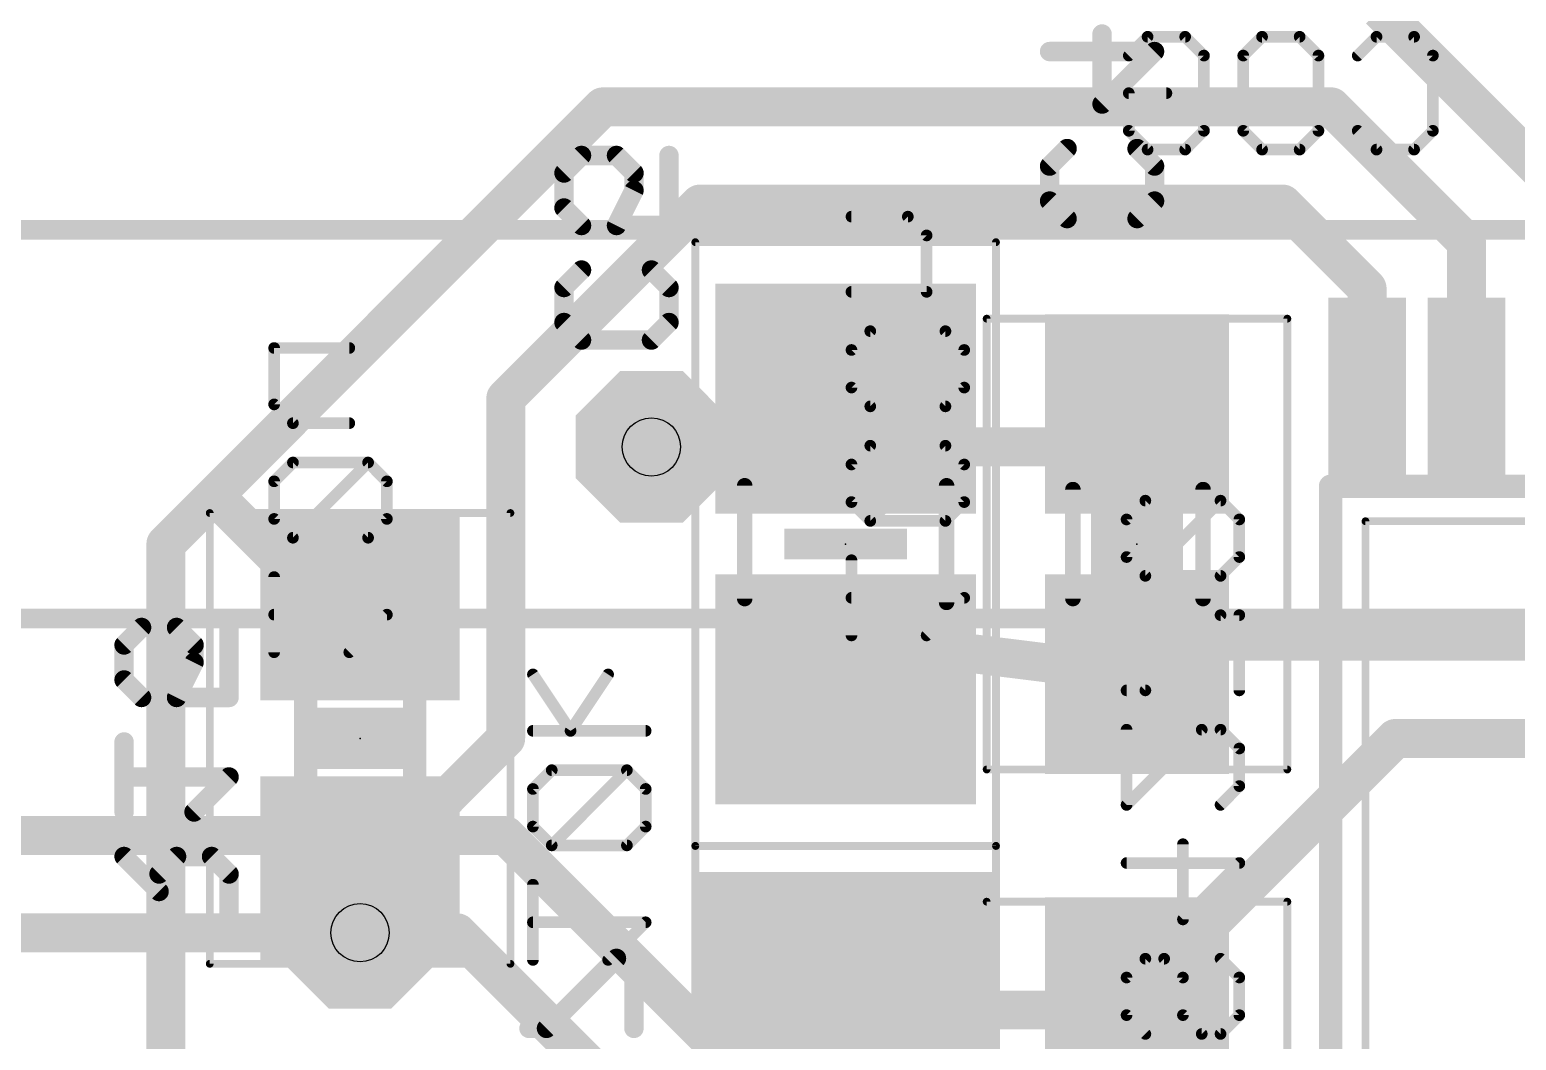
# Model space of a CAD drawing. Extents: x -0.1 to 85.2, y -25.2 to 58.4.
# Drawn here: x 21.33 to 31.05, y 26.6 to 33.21 of the extents above; entities that cross this region are included whole.
import ezdxf

# ---------------------------------------------------------------- set-up
doc = ezdxf.new("R2010")
doc.units = 0
for name, color, linetype in [('1', 22, 'CONTINUOUS'), ('16', 175, 'CONTINUOUS'), ('18', 82, 'CONTINUOUS'), ('22', 253, 'CONTINUOUS'), ('24', 7, 'CONTINUOUS'), ('26', 253, 'CONTINUOUS'), ('28', 253, 'CONTINUOUS'), ('29', 253, 'CONTINUOUS'), ('30', 253, 'CONTINUOUS'), ('32', 253, 'CONTINUOUS'), ('36', 253, 'CONTINUOUS'), ('40', 175, 'CONTINUOUS'), ('44', 253, 'CONTINUOUS'), ('49', 253, 'CONTINUOUS'), ('52', 253, 'CONTINUOUS')]:
    doc.layers.add(name, color=color, linetype=linetype)

# ---------------------------------------------------------------- blocks, each defined once
blk = doc.blocks.new('RECT')
blk.add_solid([(-0.5, -0.5), (0.5, -0.5), (-0.5, 0.5), (0.5, 0.5)])
blk = doc.blocks.new('OCTAGONV')
at = {"const_width": 0.5}
blk.add_lwpolyline([(-0.25, -0.1036), (-0.25, 0.1036), (-0.1036, 0.25), (0.1036, 0.25), (0.25, 0.1036), (0.25, -0.1036), (0.1036, -0.25), (-0.1036, -0.25), (-0.25, -0.1036), (-0.25, 0.1036)], dxfattribs=at)

msp = doc.modelspace()

# ---------------------------------------------------------------- linework, layer by layer
at = {"layer": '1', "const_width": 0.254}
for points in [[(24.4475, 27.94), (0, 27.94)], [(28.2575, 24.13), (24.4475, 27.94)], [(24.13, 27.305), (0, 27.305)], [(27.94, 23.495), (24.13, 27.305)]]:
    msp.add_lwpolyline(points, dxfattribs=at)
at = {"layer": '1', "const_width": 0.127}
for points in [[(24.4924, 27.9849, 1), (24.4026, 27.8951)], [(24.4475, 27.8765, 1), (24.4475, 28.0035)], [(24.1749, 27.3499, 1), (24.0851, 27.2601)], [(24.13, 27.2415, 1), (24.13, 27.3685)]]:
    msp.add_lwpolyline(points, format="xyb", dxfattribs=at)
at = {"layer": '16', "const_width": 0.254}
for points in [[(31.38, 32.12), (30.1625, 33.3375)], [(25.0825, 32.7025), (22.5425, 30.1625)], [(29.845, 32.7025), (25.0825, 32.7025)], [(30.73, 31.8175), (29.845, 32.7025)], [(25.7175, 32.0675), (24.4475, 30.7975)], [(29.5275, 32.0675), (25.7175, 32.0675)], [(30.08, 31.515), (29.5275, 32.0675)], [(30.73, 30.8578), (30.73, 31.8175)], [(30.08, 30.8578), (30.08, 31.515)], [(24.4475, 30.7975), (24.4475, 28.575)], [(26.355, 30.48), (26.67, 30.795)], [(26.985, 30.48), (26.67, 30.795)], [(28.36, 30.48), (28.575, 30.695)], [(25.4, 30.48), (26.355, 30.48)], [(28.36, 30.48), (26.985, 30.48)], [(22.5425, 30.1625), (22.225, 29.845)], [(23.48, 29.225), (22.5425, 30.1625)], [(22.225, 29.845), (22.225, 24.765)], [(23.495, 29.425), (23.48, 29.225)], [(26.97, 29.195), (26.67, 28.895)], [(28.575, 28.995), (26.97, 29.195)], [(28.79, 29.21), (28.575, 28.995)], [(31.75, 29.21), (28.79, 29.21)], [(23.7975, 27.925), (24.4475, 28.575)], [(30.265, 28.575), (28.575, 26.885)], [(32.385, 28.575), (30.265, 28.575)], [(23.495, 27.725), (23.7975, 27.925)], [(23.495, 27.725), (23.495, 27.305)], [(26.67, 26.8), (28.49, 26.8)], [(28.49, 26.8), (28.575, 26.885)]]:
    msp.add_lwpolyline(points, dxfattribs=at)
at = {"layer": '16', "const_width": 0.127}
for points in [[(25.0825, 32.766, 1), (25.0825, 32.639)], [(25.1274, 32.6576, 1), (25.0376, 32.7474)], [(29.8899, 32.7474, 1), (29.8001, 32.6576)], [(29.845, 32.639, 1), (29.845, 32.766)], [(25.7175, 32.131, 1), (25.7175, 32.004)], [(25.7624, 32.0226, 1), (25.6726, 32.1124)], [(29.5724, 32.1124, 1), (29.4826, 32.0226)], [(29.5275, 32.004, 1), (29.5275, 32.131)], [(30.7935, 31.8175, 1), (30.6665, 31.8175)], [(30.6851, 31.7726, 1), (30.7749, 31.8624)], [(30.1435, 31.515, 1), (30.0165, 31.515)], [(30.0351, 31.4701, 1), (30.1249, 31.5599)], [(24.511, 30.7975, 1), (24.384, 30.7975)], [(26.7149, 30.8399, 1), (26.6251, 30.7501)], [(26.7149, 30.7501, 1), (26.6251, 30.8399)], [(30.0165, 30.8578, 1), (30.1435, 30.8578)], [(30.6665, 30.8578, 1), (30.7935, 30.8578)], [(24.4026, 30.8424, 1), (24.4924, 30.7526)], [(28.6199, 30.6501, 1), (28.5301, 30.7399)], [(25.4, 30.5435, 1), (25.4, 30.4165)], [(26.3101, 30.5249, 1), (26.3999, 30.4351)], [(26.355, 30.4165, 1), (26.355, 30.5435)], [(26.985, 30.5435, 1), (26.985, 30.4165)], [(26.9401, 30.4351, 1), (27.0299, 30.5249)], [(28.3151, 30.5249, 1), (28.4049, 30.4351)], [(28.36, 30.4165, 1), (28.36, 30.5435)], [(22.5874, 30.2074, 1), (22.4976, 30.1176)], [(22.4976, 30.2074, 1), (22.5874, 30.1176)], [(22.5874, 30.1176, 1), (22.4976, 30.2074)], [(22.2885, 29.845, 1), (22.1615, 29.845)], [(22.1801, 29.8899, 1), (22.2699, 29.8001)], [(23.5583, 29.4203, 1), (23.4317, 29.4297)], [(23.4167, 29.2297, 1), (23.5433, 29.2203)], [(23.4351, 29.1801, 1), (23.5249, 29.2699)], [(26.9779, 29.258, 1), (26.9621, 29.132)], [(27.0149, 29.1501, 1), (26.9251, 29.2399)], [(28.79, 29.2735, 1), (28.79, 29.1465)], [(28.8349, 29.1651, 1), (28.7451, 29.2549)], [(28.5301, 29.0399, 1), (28.6199, 28.9501)], [(28.5671, 28.932, 1), (28.5829, 29.058)], [(26.6251, 28.9399, 1), (26.7149, 28.8501)], [(24.4924, 28.5301, 1), (24.4026, 28.6199)], [(30.265, 28.6385, 1), (30.265, 28.5115)], [(30.3099, 28.5301, 1), (30.2201, 28.6199)], [(24.384, 28.575, 1), (24.511, 28.575)], [(23.7526, 27.9699, 1), (23.8424, 27.8801)], [(23.8325, 27.872, 1), (23.7625, 27.978)], [(23.5585, 27.725, 1), (23.4315, 27.725)], [(23.46, 27.778, 1), (23.53, 27.672)], [(23.4315, 27.305, 1), (23.5585, 27.305)], [(26.67, 26.8635, 1), (26.67, 26.7365)], [(28.49, 26.7365, 1), (28.49, 26.8635)], [(28.5301, 26.9299, 1), (28.6199, 26.8401)], [(28.6199, 26.8401, 1), (28.5301, 26.9299)], [(28.4451, 26.8449, 1), (28.5349, 26.7551)]]:
    msp.add_lwpolyline(points, format="xyb", dxfattribs=at)
at = {"layer": '22'}
for points, const_width in [([(29.8404, 30.2228), (29.8404, 25.6572)], 0.1524), ([(29.8404, 30.2228), (37.4696, 30.2228)], 0.1524), ([(30.069, 29.9942), (30.069, 25.8858)], 0.0508), ([(30.069, 29.9942), (37.241, 29.9942)], 0.0508)]:
    msp.add_lwpolyline(points, dxfattribs=dict(at, const_width=const_width))
for points, const_width in [([(29.8785, 30.2228, 1), (29.8023, 30.2228)], 0.0762), ([(29.8404, 30.2609, 1), (29.8404, 30.1847)], 0.0762), ([(30.0817, 29.9942, 1), (30.0563, 29.9942)], 0.0254), ([(30.069, 30.0069, 1), (30.069, 29.9815)], 0.0254)]:
    msp.add_lwpolyline(points, format="xyb", dxfattribs=dict(at, const_width=const_width))
at = {"layer": '24'}
for p in [(26.67, 29.845), (28.575, 29.845), (23.495, 28.575)]:
    msp.add_point(p, dxfattribs=at)
at = {"layer": '26', "const_width": 0.127}
for points in [[(28.3467, 32.7207), (28.3467, 33.1783)], [(28.0035, 33.0639), (28.6899, 33.0639)], [(28.6899, 33.0639), (28.3467, 32.7207)], [(28.0035, 32.3154), (28.1179, 32.4298)], [(28.5755, 32.4298), (28.6899, 32.3154)], [(24.9429, 32.3845), (24.8285, 32.2701)], [(25.1717, 32.3845), (24.9429, 32.3845)], [(25.2861, 32.2701), (25.1717, 32.3845)], [(25.5149, 32.3845), (25.5149, 31.9269)], [(28.0035, 32.0866), (28.0035, 32.3154)], [(28.6899, 32.3154), (28.6899, 32.0866)], [(24.8285, 32.2701), (24.8285, 32.0413)], [(25.2861, 32.1557), (25.2861, 32.2701)], [(25.1717, 31.9269), (25.2861, 32.1557)], [(24.8285, 32.0413), (24.9429, 31.9269)], [(28.1179, 31.9723), (28.0035, 32.0866)], [(28.6899, 32.0866), (28.5755, 31.9723)], [(25.5149, 31.9269), (25.1717, 31.9269)], [(28.5755, 31.9723), (28.1179, 31.9723)], [(24.8285, 31.5217), (24.9429, 31.6361)], [(25.4005, 31.6361), (25.5149, 31.5217)], [(24.8285, 31.2929), (24.8285, 31.5217)], [(25.5149, 31.5217), (25.5149, 31.2929)], [(24.9429, 31.1785), (24.8285, 31.2929)], [(25.5149, 31.2929), (25.4005, 31.1785)], [(25.4005, 31.1785), (24.9429, 31.1785)], [(22.0663, 29.3002), (21.952, 29.1858)], [(22.2951, 29.3002), (22.0663, 29.3002)], [(22.4095, 29.1858), (22.2951, 29.3002)], [(22.6383, 29.3002), (22.6383, 28.8426)], [(21.952, 29.1858), (21.952, 28.957)], [(22.4095, 29.0714), (22.4095, 29.1858)], [(22.2951, 28.8426), (22.4095, 29.0714)], [(21.952, 28.957), (22.0663, 28.8426)], [(22.6383, 28.8426), (22.2951, 28.8426)], [(21.952, 28.0942), (21.952, 28.5518)], [(22.6383, 28.323), (21.952, 28.323)], [(22.4095, 28.0942), (22.6383, 28.323)], [(22.1807, 27.5745), (21.952, 27.8033)], [(22.2951, 27.8033), (22.1807, 27.6889)], [(22.5239, 27.8033), (22.2951, 27.8033)], [(22.6383, 27.6889), (22.5239, 27.8033)], [(22.1807, 27.6889), (22.1807, 27.3458)], [(22.6383, 27.3458), (22.6383, 27.6889)], [(21.952, 27.3458), (22.6383, 27.3458)], [(25.1714, 27.1377), (24.7138, 26.6801)], [(25.2858, 27.1377), (25.1714, 27.1377)], [(25.2858, 26.6801), (25.2858, 27.1377)], [(24.7138, 26.6801), (24.5995, 26.6801)]]:
    msp.add_lwpolyline(points, dxfattribs=at)
at = {"layer": '26', "const_width": 0.0635}
for points in [[(28.3784, 33.1783, 1), (28.3149, 33.1783)], [(28.0035, 33.0956, 1), (28.0035, 33.0321)], [(28.7123, 33.0414, 1), (28.6674, 33.0863)], [(28.6899, 33.0321, 1), (28.6899, 33.0956)], [(28.3242, 32.7431, 1), (28.3691, 32.6982)], [(28.3149, 32.7207, 1), (28.3784, 32.7207)], [(28.1403, 32.4074, 1), (28.0954, 32.4523)], [(28.5979, 32.4523, 1), (28.553, 32.4074)], [(24.9429, 32.4163, 1), (24.9429, 32.3528)], [(24.9653, 32.3621, 1), (24.9204, 32.407)], [(25.1941, 32.407, 1), (25.1492, 32.3621)], [(25.1717, 32.3528, 1), (25.1717, 32.4163)], [(25.5466, 32.3845, 1), (25.4831, 32.3845)], [(27.981, 32.3379, 1), (28.026, 32.293)], [(28.0353, 32.3154, 1), (27.9718, 32.3154)], [(28.7216, 32.3154, 1), (28.6581, 32.3154)], [(28.6674, 32.293, 1), (28.7123, 32.3379)], [(24.806, 32.2926, 1), (24.851, 32.2477)], [(24.8603, 32.2701, 1), (24.7968, 32.2701)], [(25.3178, 32.2701, 1), (25.2543, 32.2701)], [(25.2636, 32.2477, 1), (25.3085, 32.2926)], [(25.2543, 32.1557, 1), (25.3178, 32.1557)], [(25.3145, 32.1415, 1), (25.2577, 32.1699)], [(24.851, 32.0638, 1), (24.806, 32.0189)], [(28.026, 32.1091, 1), (27.981, 32.0642)], [(27.9718, 32.0866, 1), (28.0353, 32.0866)], [(28.6581, 32.0866, 1), (28.7216, 32.0866)], [(28.7123, 32.0642, 1), (28.6674, 32.1091)], [(24.7968, 32.0413, 1), (24.8603, 32.0413)], [(24.9204, 31.9045, 1), (24.9653, 31.9494)], [(25.1717, 31.9587, 1), (25.1717, 31.8952)], [(25.5149, 31.8952, 1), (25.5149, 31.9587)], [(28.1179, 32.004, 1), (28.1179, 31.9405)], [(28.0954, 31.9498, 1), (28.1403, 31.9947)], [(28.553, 31.9947, 1), (28.5979, 31.9498)], [(28.5755, 31.9405, 1), (28.5755, 32.004)], [(25.1433, 31.9411, 1), (25.2001, 31.9127)], [(25.4831, 31.9269, 1), (25.5466, 31.9269)], [(24.9653, 31.6136, 1), (24.9204, 31.6585)], [(25.4229, 31.6585, 1), (25.378, 31.6136)], [(24.806, 31.5441, 1), (24.851, 31.4992)], [(24.8603, 31.5217, 1), (24.7968, 31.5217)], [(25.5466, 31.5217, 1), (25.4831, 31.5217)], [(25.4924, 31.4992, 1), (25.5373, 31.5441)], [(24.851, 31.3153, 1), (24.806, 31.2704)], [(24.7968, 31.2929, 1), (24.8603, 31.2929)], [(25.4831, 31.2929, 1), (25.5466, 31.2929)], [(25.5373, 31.2704, 1), (25.4924, 31.3153)], [(24.9429, 31.2103, 1), (24.9429, 31.1468)], [(24.9204, 31.156, 1), (24.9653, 31.201)], [(25.378, 31.201, 1), (25.4229, 31.156)], [(25.4005, 31.1468, 1), (25.4005, 31.2103)], [(22.0663, 29.3319, 1), (22.0663, 29.2684)], [(22.0888, 29.2777, 1), (22.0439, 29.3226)], [(22.3176, 29.3226, 1), (22.2727, 29.2777)], [(22.2951, 29.2684, 1), (22.2951, 29.3319)], [(22.6701, 29.3002, 1), (22.6066, 29.3002)], [(21.9837, 29.1858, 1), (21.9202, 29.1858)], [(21.9295, 29.2082, 1), (21.9744, 29.1633)], [(22.4413, 29.1858, 1), (22.3778, 29.1858)], [(22.3871, 29.1633, 1), (22.432, 29.2082)], [(22.3778, 29.0714, 1), (22.4413, 29.0714)], [(22.4379, 29.0572, 1), (22.3811, 29.0856)], [(21.9744, 28.9794, 1), (21.9295, 28.9345)], [(21.9202, 28.957, 1), (21.9837, 28.957)], [(22.0439, 28.8201, 1), (22.0888, 28.865)], [(22.2951, 28.8743, 1), (22.2951, 28.8108)], [(22.2667, 28.8568, 1), (22.3235, 28.8284)], [(22.6066, 28.8426, 1), (22.6701, 28.8426)], [(22.6383, 28.8108, 1), (22.6383, 28.8743)], [(21.9837, 28.5518, 1), (21.9202, 28.5518)], [(21.952, 28.3547, 1), (21.952, 28.2912)], [(22.6608, 28.3005, 1), (22.6159, 28.3454)], [(22.6383, 28.2912, 1), (22.6383, 28.3547)], [(21.9202, 28.0942, 1), (21.9837, 28.0942)], [(22.3871, 28.1166, 1), (22.432, 28.0717)], [(21.9744, 27.8258, 1), (21.9295, 27.7809)], [(22.2951, 27.8351, 1), (22.2951, 27.7716)], [(22.3176, 27.7809, 1), (22.2727, 27.8258)], [(22.5464, 27.8258, 1), (22.5015, 27.7809)], [(22.5239, 27.7716, 1), (22.5239, 27.8351)], [(22.2125, 27.6889, 1), (22.149, 27.6889)], [(22.1583, 27.7114, 1), (22.2032, 27.6665)], [(22.6701, 27.6889, 1), (22.6066, 27.6889)], [(22.6159, 27.6665, 1), (22.6608, 27.7114)], [(22.1583, 27.5521, 1), (22.2032, 27.597)], [(21.952, 27.3775, 1), (21.952, 27.314)], [(22.149, 27.3458, 1), (22.2125, 27.3458)], [(22.6066, 27.3458, 1), (22.6701, 27.3458)], [(22.6383, 27.314, 1), (22.6383, 27.3775)], [(25.1714, 27.1694, 1), (25.1714, 27.1059)], [(25.1939, 27.1152, 1), (25.149, 27.1601)], [(25.3176, 27.1377, 1), (25.2541, 27.1377)], [(25.2858, 27.1059, 1), (25.2858, 27.1694)], [(24.5995, 26.7118, 1), (24.5995, 26.6483)], [(24.6914, 26.7025, 1), (24.7363, 26.6576)], [(24.7138, 26.6483, 1), (24.7138, 26.7118)], [(25.2541, 26.6801, 1), (25.3176, 26.6801)]]:
    msp.add_lwpolyline(points, format="xyb", dxfattribs=at)
at = {"layer": '28', "const_width": 0.0762}
for points in [[(28.5215, 33.0375), (28.6444, 33.1603)], [(28.6444, 33.1603), (28.8901, 33.1603)], [(28.8901, 33.1603), (29.013, 33.0375)], [(29.2699, 33.0375), (29.3928, 33.1603)], [(29.3928, 33.1603), (29.6385, 33.1603)], [(29.6385, 33.1603), (29.7614, 33.0375)], [(30.0183, 33.0375), (30.1412, 33.1603)], [(30.1412, 33.1603), (30.387, 33.1603)], [(30.387, 33.1603), (30.5098, 33.0375)], [(29.013, 33.0375), (29.013, 32.546)], [(29.2699, 32.546), (29.2699, 33.0375)], [(29.7614, 33.0375), (29.7614, 32.546)], [(30.5098, 33.0375), (30.5098, 32.546)], [(28.5215, 32.546), (28.5215, 32.7917)], [(28.5215, 32.7917), (28.7673, 32.7917)], [(28.6444, 32.4231), (28.5215, 32.546)], [(29.013, 32.546), (28.8901, 32.4231)], [(29.3928, 32.4231), (29.2699, 32.546)], [(29.7614, 32.546), (29.6385, 32.4231)], [(30.1412, 32.4231), (30.0183, 32.546)], [(30.5098, 32.546), (30.387, 32.4231)], [(28.8901, 32.4231), (28.6444, 32.4231)], [(29.6385, 32.4231), (29.3928, 32.4231)], [(30.387, 32.4231), (30.1412, 32.4231)], [(27.0767, 31.9848), (26.7081, 31.9848)], [(27.1996, 31.862), (27.0767, 31.9848)], [(27.1996, 31.4933), (27.1996, 31.862)], [(26.7081, 31.4933), (27.1996, 31.4933)], [(26.831, 31.2364), (26.7081, 31.1135)], [(27.3225, 31.2364), (26.831, 31.2364)], [(26.831, 30.7449), (27.3225, 31.2364)], [(27.4453, 31.1135), (27.3225, 31.2364)], [(22.9331, 30.7578), (22.9331, 31.1264)], [(22.9331, 31.1264), (23.4246, 31.1264)], [(26.7081, 31.1135), (26.7081, 30.8678)], [(27.4453, 30.8678), (27.4453, 31.1135)], [(26.7081, 30.8678), (26.831, 30.7449)], [(27.3225, 30.7449), (27.4453, 30.8678)], [(23.056, 30.6349), (22.9331, 30.7578)], [(26.831, 30.7449), (27.3225, 30.7449)], [(23.4246, 30.6349), (23.056, 30.6349)], [(26.831, 30.488), (26.7081, 30.3651)], [(27.3225, 30.488), (26.831, 30.488)], [(26.831, 29.9965), (27.3225, 30.488)], [(27.4453, 30.3651), (27.3225, 30.488)], [(23.056, 30.378), (22.9331, 30.2551)], [(23.5475, 30.378), (23.056, 30.378)], [(23.056, 29.8865), (23.5475, 30.378)], [(23.6703, 30.2551), (23.5475, 30.378)], [(26.7081, 30.3651), (26.7081, 30.1194)], [(27.4453, 30.1194), (27.4453, 30.3651)], [(22.9331, 30.2551), (22.9331, 30.0094)], [(23.6703, 30.0094), (23.6703, 30.2551)], [(26.7081, 30.1194), (26.831, 29.9965)], [(27.3225, 29.9965), (27.4453, 30.1194)], [(28.6298, 30.1289), (28.5069, 30.006)], [(29.1213, 30.1289), (28.6298, 30.1289)], [(28.6298, 29.6374), (29.1213, 30.1289)], [(29.2441, 30.006), (29.1213, 30.1289)], [(22.9331, 30.0094), (23.056, 29.8865)], [(23.5475, 29.8865), (23.6703, 30.0094)], [(28.5069, 30.006), (28.5069, 29.7602)], [(29.2441, 29.7602), (29.2441, 30.006)], [(26.831, 29.9965), (27.3225, 29.9965)], [(23.056, 29.8865), (23.5475, 29.8865)], [(26.7081, 29.2481), (26.7081, 29.7396)], [(28.5069, 29.7602), (28.6298, 29.6374)], [(29.1213, 29.6374), (29.2441, 29.7602)], [(22.9331, 29.1381), (22.9331, 29.6296)], [(28.6298, 29.6374), (29.1213, 29.6374)], [(27.4453, 29.4938), (26.7081, 29.4938)], [(27.1996, 29.2481), (27.4453, 29.4938)], [(23.6703, 29.3838), (22.9331, 29.3838)], [(23.4246, 29.1381), (23.6703, 29.3838)], [(29.1213, 29.3804), (28.6298, 28.889)], [(29.2441, 29.3804), (29.1213, 29.3804)], [(29.2441, 28.889), (29.2441, 29.3804)], [(24.6253, 28.993), (24.871, 28.6244)], [(24.871, 28.6244), (25.1168, 28.993)], [(28.6298, 28.889), (28.5069, 28.889)], [(24.6253, 28.6244), (25.3625, 28.6244)], [(28.5069, 28.632), (28.5069, 28.1405)], [(28.5069, 28.1405), (28.9984, 28.632)], [(28.9984, 28.632), (29.1213, 28.632)], [(29.1213, 28.632), (29.2441, 28.5092)], [(29.2441, 28.5092), (29.2441, 28.2634)], [(24.7482, 28.3675), (24.6253, 28.2446)], [(25.2397, 28.3675), (24.7482, 28.3675)], [(24.7482, 27.876), (25.2397, 28.3675)], [(25.3625, 28.2446), (25.2397, 28.3675)], [(29.2441, 28.2634), (29.1213, 28.1405)], [(24.6253, 28.2446), (24.6253, 27.9989)], [(25.3625, 27.9989), (25.3625, 28.2446)], [(24.6253, 27.9989), (24.7482, 27.876)], [(25.2397, 27.876), (25.3625, 27.9989)], [(24.7482, 27.876), (25.2397, 27.876)], [(28.8755, 27.3921), (28.8755, 27.8836)], [(28.5069, 27.7607), (29.2441, 27.7607)], [(29.2441, 27.7607), (28.8755, 27.3921)], [(24.6253, 27.1276), (24.6253, 27.6191)], [(25.3625, 27.3733), (24.6253, 27.3733)], [(25.1168, 27.1276), (25.3625, 27.3733)], [(28.6298, 27.1352), (28.5069, 27.0123)], [(28.7526, 27.1352), (28.6298, 27.1352)], [(28.8755, 27.0123), (28.7526, 27.1352)], [(29.1213, 27.1352), (29.2441, 27.0123)], [(28.5069, 27.0123), (28.5069, 26.7666)], [(28.8755, 26.7666), (28.8755, 27.0123)], [(29.2441, 27.0123), (29.2441, 26.7666)], [(28.5069, 26.7666), (28.6298, 26.6437)], [(28.9984, 26.6437), (28.8755, 26.7666)], [(29.2441, 26.7666), (29.1213, 26.6437)], [(29.1213, 26.6437), (28.9984, 26.6437)]]:
    msp.add_lwpolyline(points, dxfattribs=at)
at = {"layer": '28', "const_width": 0.0381}
for points in [[(28.6444, 33.1794, 1), (28.6444, 33.1413)], [(28.6578, 33.1469, 1), (28.6309, 33.1738)], [(28.9036, 33.1738, 1), (28.8767, 33.1469)], [(28.8901, 33.1413, 1), (28.8901, 33.1794)], [(29.3928, 33.1794, 1), (29.3928, 33.1413)], [(29.4063, 33.1469, 1), (29.3793, 33.1738)], [(29.652, 33.1738, 1), (29.6251, 33.1469)], [(29.6385, 33.1413, 1), (29.6385, 33.1794)], [(30.1412, 33.1794, 1), (30.1412, 33.1413)], [(30.1547, 33.1469, 1), (30.1277, 33.1738)], [(30.4004, 33.1738, 1), (30.3735, 33.1469)], [(30.387, 33.1413, 1), (30.387, 33.1794)], [(28.508, 33.0509, 1), (28.535, 33.024)], [(29.032, 33.0375, 1), (28.9939, 33.0375)], [(28.9995, 33.024, 1), (29.0265, 33.0509)], [(29.289, 33.0375, 1), (29.2509, 33.0375)], [(29.2565, 33.0509, 1), (29.2834, 33.024)], [(29.7805, 33.0375, 1), (29.7424, 33.0375)], [(29.7479, 33.024, 1), (29.7749, 33.0509)], [(30.0049, 33.0509, 1), (30.0318, 33.024)], [(30.5289, 33.0375, 1), (30.4908, 33.0375)], [(30.4964, 33.024, 1), (30.5233, 33.0509)], [(28.5215, 32.8108, 1), (28.5215, 32.7727)], [(28.5406, 32.7917, 1), (28.5025, 32.7917)], [(28.7673, 32.7727, 1), (28.7673, 32.8108)], [(28.535, 32.5594, 1), (28.508, 32.5325)], [(28.5025, 32.546, 1), (28.5406, 32.546)], [(28.9939, 32.546, 1), (29.032, 32.546)], [(29.0265, 32.5325, 1), (28.9995, 32.5594)], [(29.2834, 32.5594, 1), (29.2565, 32.5325)], [(29.2509, 32.546, 1), (29.289, 32.546)], [(29.7424, 32.546, 1), (29.7805, 32.546)], [(29.7749, 32.5325, 1), (29.7479, 32.5594)], [(30.0318, 32.5594, 1), (30.0049, 32.5325)], [(30.4908, 32.546, 1), (30.5289, 32.546)], [(30.5233, 32.5325, 1), (30.4964, 32.5594)], [(28.6444, 32.4421, 1), (28.6444, 32.404)], [(28.6309, 32.4096, 1), (28.6578, 32.4366)], [(28.8767, 32.4366, 1), (28.9036, 32.4096)], [(28.8901, 32.404, 1), (28.8901, 32.4421)], [(29.3928, 32.4421, 1), (29.3928, 32.404)], [(29.3793, 32.4096, 1), (29.4063, 32.4366)], [(29.6251, 32.4366, 1), (29.652, 32.4096)], [(29.6385, 32.404, 1), (29.6385, 32.4421)], [(30.1412, 32.4421, 1), (30.1412, 32.404)], [(30.1277, 32.4096, 1), (30.1547, 32.4366)], [(30.3735, 32.4366, 1), (30.4004, 32.4096)], [(30.387, 32.404, 1), (30.387, 32.4421)], [(26.7081, 32.0039, 1), (26.7081, 31.9658)], [(27.0902, 31.9983, 1), (27.0632, 31.9714)], [(27.0767, 31.9658, 1), (27.0767, 32.0039)], [(27.2186, 31.862, 1), (27.1805, 31.862)], [(27.1861, 31.8485, 1), (27.2131, 31.8754)], [(26.7081, 31.5124, 1), (26.7081, 31.4743)], [(27.1805, 31.4933, 1), (27.2186, 31.4933)], [(27.1996, 31.4743, 1), (27.1996, 31.5124)], [(26.831, 31.2555, 1), (26.831, 31.2174)], [(26.8444, 31.2229, 1), (26.8175, 31.2499)], [(27.3359, 31.2499, 1), (27.309, 31.2229)], [(27.3359, 31.2229, 1), (27.309, 31.2499)], [(27.3225, 31.2174, 1), (27.3225, 31.2555)], [(22.9521, 31.1264, 1), (22.914, 31.1264)], [(22.9331, 31.1455, 1), (22.9331, 31.1074)], [(23.4246, 31.1074, 1), (23.4246, 31.1455)], [(26.7272, 31.1135, 1), (26.6891, 31.1135)], [(26.6946, 31.127, 1), (26.7216, 31.1001)], [(27.4644, 31.1135, 1), (27.4263, 31.1135)], [(27.4319, 31.1001, 1), (27.4588, 31.127)], [(26.7216, 30.8813, 1), (26.6946, 30.8543)], [(26.6891, 30.8678, 1), (26.7272, 30.8678)], [(27.4263, 30.8678, 1), (27.4644, 30.8678)], [(27.4588, 30.8543, 1), (27.4319, 30.8813)], [(22.9466, 30.7713, 1), (22.9196, 30.7443)], [(22.914, 30.7578, 1), (22.9521, 30.7578)], [(26.831, 30.764, 1), (26.831, 30.7259)], [(26.8175, 30.7584, 1), (26.8444, 30.7315)], [(26.8175, 30.7315, 1), (26.8444, 30.7584)], [(27.309, 30.7584, 1), (27.3359, 30.7315)], [(27.3225, 30.7259, 1), (27.3225, 30.764)], [(23.056, 30.654, 1), (23.056, 30.6159)], [(23.0425, 30.6215, 1), (23.0694, 30.6484)], [(23.4246, 30.6159, 1), (23.4246, 30.654)], [(26.831, 30.5071, 1), (26.831, 30.469)], [(26.8444, 30.4745, 1), (26.8175, 30.5015)], [(27.3359, 30.5015, 1), (27.309, 30.4745)], [(27.3359, 30.4745, 1), (27.309, 30.5015)], [(27.3225, 30.469, 1), (27.3225, 30.5071)], [(23.056, 30.3971, 1), (23.056, 30.359)], [(23.0694, 30.3645, 1), (23.0425, 30.3915)], [(23.5609, 30.3915, 1), (23.534, 30.3645)], [(23.5609, 30.3645, 1), (23.534, 30.3915)], [(23.5475, 30.359, 1), (23.5475, 30.3971)], [(26.7272, 30.3651, 1), (26.6891, 30.3651)], [(26.6946, 30.3786, 1), (26.7216, 30.3517)], [(27.4644, 30.3651, 1), (27.4263, 30.3651)], [(27.4319, 30.3517, 1), (27.4588, 30.3786)], [(22.9521, 30.2551, 1), (22.914, 30.2551)], [(22.9196, 30.2686, 1), (22.9466, 30.2417)], [(23.6894, 30.2551, 1), (23.6513, 30.2551)], [(23.6569, 30.2417, 1), (23.6838, 30.2686)], [(26.7216, 30.1329, 1), (26.6946, 30.1059)], [(26.6891, 30.1194, 1), (26.7272, 30.1194)], [(27.4263, 30.1194, 1), (27.4644, 30.1194)], [(27.4588, 30.1059, 1), (27.4319, 30.1329)], [(28.6298, 30.1479, 1), (28.6298, 30.1098)], [(28.6432, 30.1154, 1), (28.6163, 30.1423)], [(29.1347, 30.1423, 1), (29.1078, 30.1154)], [(29.1347, 30.1154, 1), (29.1078, 30.1423)], [(29.1213, 30.1098, 1), (29.1213, 30.1479)], [(22.9466, 30.0229, 1), (22.9196, 29.9959)], [(23.6838, 29.9959, 1), (23.6569, 30.0229)], [(28.526, 30.006, 1), (28.4879, 30.006)], [(28.4934, 30.0195, 1), (28.5204, 29.9925)], [(29.2632, 30.006, 1), (29.2251, 30.006)], [(29.2307, 29.9925, 1), (29.2576, 30.0195)], [(22.914, 30.0094, 1), (22.9521, 30.0094)], [(23.6513, 30.0094, 1), (23.6894, 30.0094)], [(26.8175, 30.01, 1), (26.8444, 29.983)], [(26.831, 30.0156, 1), (26.831, 29.9775)], [(26.8175, 29.983, 1), (26.8444, 30.01)], [(27.309, 30.01, 1), (27.3359, 29.983)], [(27.3225, 29.9775, 1), (27.3225, 30.0156)], [(23.0425, 29.9, 1), (23.0694, 29.873)], [(23.056, 29.9056, 1), (23.056, 29.8675)], [(23.0425, 29.873, 1), (23.0694, 29.9)], [(23.534, 29.9, 1), (23.5609, 29.873)], [(23.5475, 29.8675, 1), (23.5475, 29.9056)], [(26.7272, 29.7396, 1), (26.6891, 29.7396)], [(28.5204, 29.7737, 1), (28.4934, 29.7468)], [(28.4879, 29.7602, 1), (28.526, 29.7602)], [(29.2251, 29.7602, 1), (29.2632, 29.7602)], [(29.2576, 29.7468, 1), (29.2307, 29.7737)], [(22.9521, 29.6296, 1), (22.914, 29.6296)], [(28.6298, 29.6564, 1), (28.6298, 29.6183)], [(28.6163, 29.6508, 1), (28.6432, 29.6239)], [(28.6163, 29.6239, 1), (28.6432, 29.6508)], [(29.1078, 29.6508, 1), (29.1347, 29.6239)], [(29.1213, 29.6183, 1), (29.1213, 29.6564)], [(26.7081, 29.5129, 1), (26.7081, 29.4748)], [(27.4588, 29.4804, 1), (27.4319, 29.5073)], [(27.4453, 29.4748, 1), (27.4453, 29.5129)], [(22.9331, 29.4029, 1), (22.9331, 29.3648)], [(23.6838, 29.3704, 1), (23.6569, 29.3973)], [(23.6703, 29.3648, 1), (23.6703, 29.4029)], [(29.1213, 29.3995, 1), (29.1213, 29.3614)], [(29.1347, 29.367, 1), (29.1078, 29.3939)], [(29.2632, 29.3804, 1), (29.2251, 29.3804)], [(29.2441, 29.3614, 1), (29.2441, 29.3995)], [(26.6891, 29.2481, 1), (26.7272, 29.2481)], [(27.1861, 29.2616, 1), (27.2131, 29.2346)], [(23.4111, 29.1516, 1), (23.4381, 29.1246)], [(22.914, 29.1381, 1), (22.9521, 29.1381)], [(24.6412, 29.0036, 1), (24.6094, 28.9825)], [(25.1326, 28.9825, 1), (25.1009, 29.0036)], [(28.5069, 28.908, 1), (28.5069, 28.8699)], [(28.6163, 28.9024, 1), (28.6432, 28.8755)], [(28.6298, 28.8699, 1), (28.6298, 28.908)], [(29.2251, 28.889, 1), (29.2632, 28.889)], [(24.6253, 28.6435, 1), (24.6253, 28.6054)], [(24.8552, 28.635, 1), (24.8869, 28.6139)], [(24.8552, 28.6139, 1), (24.8869, 28.635)], [(25.3625, 28.6054, 1), (25.3625, 28.6435)], [(28.526, 28.632, 1), (28.4879, 28.632)], [(28.9984, 28.6511, 1), (28.9984, 28.613)], [(29.0119, 28.6186, 1), (28.9849, 28.6455)], [(29.1347, 28.6455, 1), (29.1078, 28.6186)], [(29.1213, 28.613, 1), (29.1213, 28.6511)], [(29.2632, 28.5092, 1), (29.2251, 28.5092)], [(29.2307, 28.4957, 1), (29.2576, 28.5226)], [(24.7482, 28.3865, 1), (24.7482, 28.3484)], [(24.7616, 28.354, 1), (24.7347, 28.381)], [(25.2531, 28.381, 1), (25.2262, 28.354)], [(25.2531, 28.354, 1), (25.2262, 28.381)], [(25.2397, 28.3484, 1), (25.2397, 28.3865)], [(29.2576, 28.2499, 1), (29.2307, 28.2769)], [(24.6118, 28.2581, 1), (24.6388, 28.2311)], [(24.6444, 28.2446, 1), (24.6063, 28.2446)], [(25.3816, 28.2446, 1), (25.3435, 28.2446)], [(25.3491, 28.2311, 1), (25.376, 28.2581)], [(29.2251, 28.2634, 1), (29.2632, 28.2634)], [(28.4934, 28.154, 1), (28.5204, 28.1271)], [(28.4879, 28.1405, 1), (28.526, 28.1405)], [(29.1078, 28.154, 1), (29.1347, 28.1271)], [(24.6388, 28.0123, 1), (24.6118, 27.9854)], [(24.6063, 27.9989, 1), (24.6444, 27.9989)], [(25.3435, 27.9989, 1), (25.3816, 27.9989)], [(25.376, 27.9854, 1), (25.3491, 28.0123)], [(24.7347, 27.8895, 1), (24.7616, 27.8625)], [(24.7482, 27.8951, 1), (24.7482, 27.857)], [(24.7347, 27.8625, 1), (24.7616, 27.8895)], [(25.2262, 27.8895, 1), (25.2531, 27.8625)], [(25.2397, 27.857, 1), (25.2397, 27.8951)], [(28.8946, 27.8836, 1), (28.8565, 27.8836)], [(28.5069, 27.7798, 1), (28.5069, 27.7417)], [(29.2576, 27.7473, 1), (29.2307, 27.7742)], [(29.2441, 27.7417, 1), (29.2441, 27.7798)], [(24.6444, 27.6191, 1), (24.6063, 27.6191)], [(24.6253, 27.3924, 1), (24.6253, 27.3543)], [(25.376, 27.3599, 1), (25.3491, 27.3868)], [(25.3625, 27.3543, 1), (25.3625, 27.3924)], [(28.862, 27.4056, 1), (28.889, 27.3787)], [(28.8565, 27.3921, 1), (28.8946, 27.3921)], [(24.6063, 27.1276, 1), (24.6444, 27.1276)], [(25.1033, 27.1411, 1), (25.1303, 27.1141)], [(28.6298, 27.1543, 1), (28.6298, 27.1162)], [(28.6432, 27.1217, 1), (28.6163, 27.1487)], [(28.7661, 27.1487, 1), (28.7392, 27.1217)], [(28.7526, 27.1162, 1), (28.7526, 27.1543)], [(29.1347, 27.1487, 1), (29.1078, 27.1217)], [(28.526, 27.0123, 1), (28.4879, 27.0123)], [(28.4934, 27.0258, 1), (28.5204, 26.9989)], [(28.8946, 27.0123, 1), (28.8565, 27.0123)], [(28.862, 26.9989, 1), (28.889, 27.0258)], [(29.2632, 27.0123, 1), (29.2251, 27.0123)], [(29.2307, 26.9989, 1), (29.2576, 27.0258)], [(28.5204, 26.7801, 1), (28.4934, 26.7531)], [(28.4879, 26.7666, 1), (28.526, 26.7666)], [(28.889, 26.7801, 1), (28.862, 26.7531)], [(28.8565, 26.7666, 1), (28.8946, 26.7666)], [(29.2251, 26.7666, 1), (29.2632, 26.7666)], [(29.2576, 26.7531, 1), (29.2307, 26.7801)], [(28.6163, 26.6302, 1), (28.6432, 26.6572)], [(28.9984, 26.6628, 1), (28.9984, 26.6247)], [(28.9849, 26.6302, 1), (29.0119, 26.6572)], [(29.1078, 26.6572, 1), (29.1347, 26.6302)], [(29.1213, 26.6247, 1), (29.1213, 26.6628)]]:
    msp.add_lwpolyline(points, format="xyb", dxfattribs=at)
at = {"layer": '40', "const_width": 0.0508}
for points in [[(25.687, 31.818), (25.687, 27.872)], [(27.653, 31.818), (25.687, 31.818)], [(27.653, 27.872), (27.653, 31.818)], [(29.558, 31.318), (27.592, 31.318)], [(27.592, 31.318), (27.592, 28.372)], [(29.558, 28.372), (29.558, 31.318)], [(22.512, 30.048), (22.512, 27.102)], [(24.478, 30.048), (22.512, 30.048)], [(24.478, 27.102), (24.478, 30.048)], [(27.592, 28.372), (29.558, 28.372)], [(25.687, 27.873), (25.687, 22.927)], [(27.653, 27.873), (25.687, 27.873)], [(25.687, 27.872), (27.653, 27.872)], [(27.653, 22.927), (27.653, 27.873)], [(27.592, 27.508), (27.592, 24.562)], [(29.558, 27.508), (27.592, 27.508)], [(29.558, 24.562), (29.558, 27.508)], [(22.512, 27.102), (24.478, 27.102)]]:
    msp.add_lwpolyline(points, dxfattribs=at)
at = {"layer": '40', "const_width": 0.0254}
for points in [[(25.6997, 31.818, 1), (25.6743, 31.818)], [(25.687, 31.8307, 1), (25.687, 31.8053)], [(27.6657, 31.818, 1), (27.6403, 31.818)], [(27.653, 31.8053, 1), (27.653, 31.8307)], [(27.592, 31.3307, 1), (27.592, 31.3053)], [(27.6047, 31.318, 1), (27.5793, 31.318)], [(29.5707, 31.318, 1), (29.5453, 31.318)], [(29.558, 31.3053, 1), (29.558, 31.3307)], [(22.5247, 30.048, 1), (22.4993, 30.048)], [(22.512, 30.0607, 1), (22.512, 30.0353)], [(24.4907, 30.048, 1), (24.4653, 30.048)], [(24.478, 30.0353, 1), (24.478, 30.0607)], [(27.592, 28.3847, 1), (27.592, 28.3593)], [(27.5793, 28.372, 1), (27.6047, 28.372)], [(29.5453, 28.372, 1), (29.5707, 28.372)], [(29.558, 28.3593, 1), (29.558, 28.3847)], [(25.6997, 27.873, 1), (25.6743, 27.873)], [(25.687, 27.8857, 1), (25.687, 27.8603)], [(25.687, 27.8847, 1), (25.687, 27.8593)], [(27.6657, 27.873, 1), (27.6403, 27.873)], [(27.653, 27.8603, 1), (27.653, 27.8857)], [(27.653, 27.8593, 1), (27.653, 27.8847)], [(25.6743, 27.872, 1), (25.6997, 27.872)], [(27.6403, 27.872, 1), (27.6657, 27.872)], [(27.6047, 27.508, 1), (27.5793, 27.508)], [(27.592, 27.5207, 1), (27.592, 27.4953)], [(29.5707, 27.508, 1), (29.5453, 27.508)], [(29.558, 27.4953, 1), (29.558, 27.5207)], [(22.512, 27.1147, 1), (22.512, 27.0893)], [(24.478, 27.0893, 1), (24.478, 27.1147)], [(22.4993, 27.102, 1), (22.5247, 27.102)], [(24.4653, 27.102, 1), (24.4907, 27.102)]]:
    msp.add_lwpolyline(points, format="xyb", dxfattribs=at)
at = {"layer": '44'}
for centre in [(25.4, 30.48), (23.495, 27.305)]:
    msp.add_circle(centre, 0.1905, dxfattribs=at)
at = {"layer": '49', "const_width": 0.127}
for points in [[(9.545, 31.8988), (75.545, 31.8988)], [(12.045, 29.3588), (73.045, 29.3588)]]:
    msp.add_lwpolyline(points, dxfattribs=at)
at = {"layer": '52'}
for points, const_width in [([(26.01, 29.489), (26.01, 30.226)], 0.1016), ([(27.33, 29.464), (27.33, 30.226)], 0.1016), ([(28.156, 29.489), (28.156, 30.201)], 0.1016), ([(29.007, 29.489), (29.007, 30.201)], 0.1016), ([(23.139, 28.143), (23.139, 29.007)], 0.1524), ([(23.851, 29.007), (23.851, 28.143)], 0.1524)]:
    msp.add_lwpolyline(points, dxfattribs=dict(at, const_width=const_width))
for points, const_width in [([(26.0354, 30.226, 1), (25.9846, 30.226)], 0.0508), ([(27.3554, 30.226, 1), (27.3046, 30.226)], 0.0508), ([(28.1814, 30.201, 1), (28.1306, 30.201)], 0.0508), ([(29.0324, 30.201, 1), (28.9816, 30.201)], 0.0508), ([(25.9846, 29.489, 1), (26.0354, 29.489)], 0.0508), ([(27.3046, 29.464, 1), (27.3554, 29.464)], 0.0508), ([(28.1306, 29.489, 1), (28.1814, 29.489)], 0.0508), ([(28.9816, 29.489, 1), (29.0324, 29.489)], 0.0508), ([(23.1771, 29.007, 1), (23.1009, 29.007)], 0.0762), ([(23.8891, 29.007, 1), (23.8129, 29.007)], 0.0762), ([(23.1009, 28.143, 1), (23.1771, 28.143)], 0.0762), ([(23.8129, 28.143, 1), (23.8891, 28.143)], 0.0762)]:
    msp.add_lwpolyline(points, format="xyb", dxfattribs=dict(at, const_width=const_width))

# ---------------------------------------------------------------- block references
at = {"layer": '16'}
for p, xscale, yscale, rotation in [((26.67, 30.795), 1.3, 1.5, 90), ((30.08, 30.8578), 0.3048, 0.9906, 180), ((30.73, 30.8578), 0.3048, 0.9906, 180), ((26.67, 28.895), 1.3, 1.5, 90), ((26.67, 26.8), 1.6, 1.8, 270)]:
    msp.add_blockref('RECT', p, dxfattribs=dict(at, xscale=xscale, yscale=yscale, rotation=rotation))
at = {"layer": '16', "xscale": 1.1}
for p, rotation in [((28.575, 30.695), 90), ((28.575, 28.995), 90), ((28.575, 26.885), 270)]:
    msp.add_blockref('RECT', p, dxfattribs=dict(at, rotation=rotation))
at = {"layer": '16', "yscale": 1.1, "rotation": 270}
for p in [(23.495, 29.425), (23.495, 27.725)]:
    msp.add_blockref('RECT', p, dxfattribs=at)
at = {"layer": '18', "xscale": 0.7874, "yscale": 0.7874}
for p in [(25.4, 30.48), (25.4, 30.48), (23.495, 27.305), (23.495, 27.305)]:
    msp.add_blockref('OCTAGONV', p, dxfattribs=at)
at = {"layer": '29', "xscale": 0.9906, "yscale": 0.9906}
for p in [(25.4, 30.48), (23.495, 27.305)]:
    msp.add_blockref('OCTAGONV', p, dxfattribs=at)
at = {"layer": '30'}
for p, xscale, yscale, rotation in [((26.67, 30.795), 1.5032, 1.7032, 90), ((30.08, 30.8578), 0.508, 1.1938, 180), ((30.73, 30.8578), 0.508, 1.1938, 180), ((28.575, 30.695), 1.3032, 1.2032, 90), ((23.495, 29.425), 1.2032, 1.3032, 270), ((26.67, 28.895), 1.5032, 1.7032, 90), ((28.575, 28.995), 1.3032, 1.2032, 90), ((23.495, 27.725), 1.2032, 1.3032, 270), ((26.67, 26.8), 1.8032, 2.0032, 270), ((28.575, 26.885), 1.3032, 1.2032, 270)]:
    msp.add_blockref('RECT', p, dxfattribs=dict(at, xscale=xscale, yscale=yscale, rotation=rotation))
at = {"layer": '30', "xscale": 0.9906, "yscale": 0.9906}
for p in [(25.4, 30.48), (23.495, 27.305)]:
    msp.add_blockref('OCTAGONV', p, dxfattribs=at)
at = {"layer": '32'}
for p, xscale, yscale, rotation in [((26.67, 30.795), 1.3, 1.5, 90), ((30.08, 30.8578), 0.3048, 0.9906, 180), ((30.73, 30.8578), 0.3048, 0.9906, 180), ((26.67, 28.895), 1.3, 1.5, 90), ((26.67, 26.8), 1.6, 1.8, 270)]:
    msp.add_blockref('RECT', p, dxfattribs=dict(at, xscale=xscale, yscale=yscale, rotation=rotation))
at = {"layer": '32', "xscale": 1.1}
for p, rotation in [((28.575, 30.695), 90), ((28.575, 28.995), 90), ((28.575, 26.885), 270)]:
    msp.add_blockref('RECT', p, dxfattribs=dict(at, rotation=rotation))
at = {"layer": '32', "yscale": 1.1, "rotation": 270}
for p in [(23.495, 29.425), (23.495, 27.725)]:
    msp.add_blockref('RECT', p, dxfattribs=at)
at = {"layer": '36'}
for p, xscale, yscale, rotation in [((28.575, 29.845), 0.3998, 0.6, 90), ((26.67, 29.845), 0.2002, 0.8002, 90), ((23.495, 28.575), 0.3998, 0.8002, 270)]:
    msp.add_blockref('RECT', p, dxfattribs=dict(at, xscale=xscale, yscale=yscale, rotation=rotation))
at = {"layer": '52'}
for p, xscale, yscale, rotation in [((30.08, 30.6419), 0.2032, 0.8382, 180), ((30.73, 30.6419), 0.2032, 0.8382, 180), ((26.6712, 30.5757), 0.7501, 1.4501, 90), ((28.5801, 30.4253), 0.5001, 0.95, 90), ((26.6712, 29.1279), 0.7501, 1.4501, 90), ((28.5801, 29.2569), 0.5001, 0.95, 90), ((23.495, 29.21), 0.4064, 0.8636, 270), ((23.495, 27.94), 0.4064, 0.8636, 270), ((26.6709, 26.7268), 0.7501, 1.7, 270), ((28.5699, 26.6232), 0.5001, 0.95, 270)]:
    msp.add_blockref('RECT', p, dxfattribs=dict(at, xscale=xscale, yscale=yscale, rotation=rotation))

doc.saveas('drawing.dxf')
